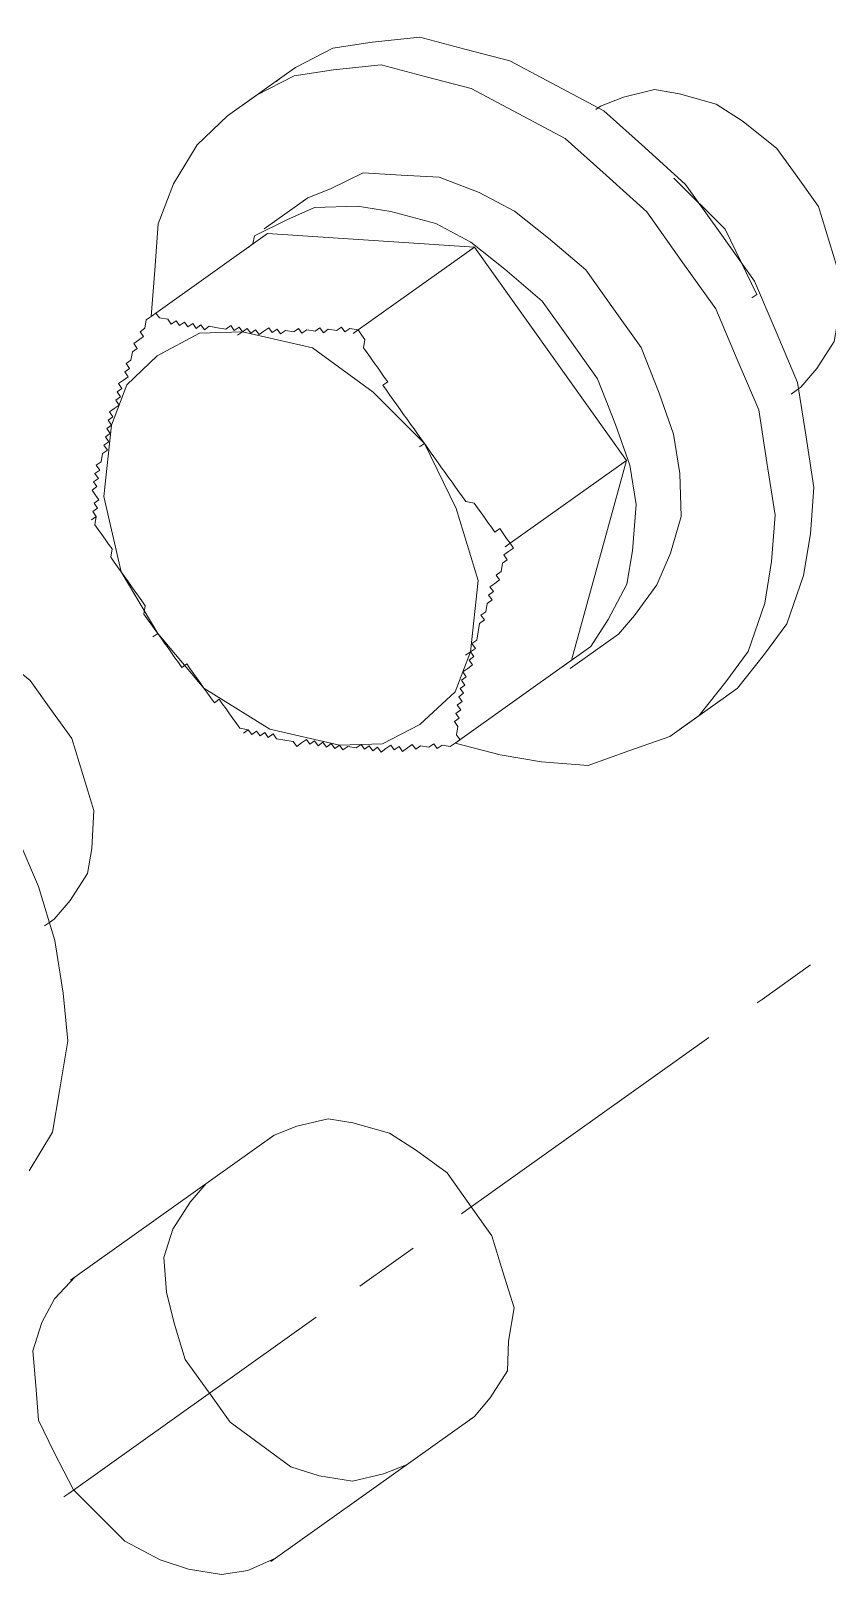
# Model space of a CAD drawing. Header units: feet. Extents: x 2321988 to 2329858, y 6722724 to 6730499.
# Drawn here: x 2326068.4046 to 2326068.5133, y 6726841.2691 to 6726841.4807 of the extents above; entities that cross this region are included whole.
import ezdxf

# ---------------------------------------------------------------- set-up
doc = ezdxf.new("R2010")
doc.units = ezdxf.units.FT
doc.header["$MEASUREMENT"] = 0
doc.layers.add('C-BESS-EQUIPMENT', color=255, linetype='Continuous')

# ---------------------------------------------------------------- blocks, each defined once
blk = doc.blocks.new('Midpoint Site Plan$0$A$C71e53a02')
at = {"lineweight": 9}
for points in [[(16.1275, 1.681), (16.0983, 1.681), (16.0301, 1.6712), (15.9716, 1.642), (15.9034, 1.603), (15.8547, 1.5445), (15.8059, 1.4861), (15.767, 1.4081), (15.728, 1.3302), (15.7085, 1.2425), (15.689, 1.1547), (15.689, 1.0573), (15.689, 0.9599), (15.7085, 0.8722), (15.728, 0.7844), (15.767, 0.7065), (15.8059, 0.6285), (15.8547, 0.5701), (15.9034, 0.5213), (15.9716, 0.4726), (16.0301, 0.4531), (16.0983, 0.4336), (16.1275, 0.4336), (16.2055, 0.4336), (16.2152, 0.4336)], [(16.2932, 1.4861), (16.527, 1.4861), (16.4783, 1.5445), (16.4296, 1.603), (16.3711, 1.642), (16.3029, 1.6712), (16.2347, 1.681), (16.1762, 1.681), (16.108, 1.6712), (16.0495, 1.642), (15.9813, 1.603), (15.9326, 1.5445), (15.8839, 1.4861), (15.8449, 1.4081), (15.8059, 1.3302), (15.7864, 1.2425), (15.767, 1.1547), (15.767, 1.0573), (15.767, 0.9599), (15.7864, 0.8722), (15.8059, 0.7844), (15.8449, 0.7065), (15.8839, 0.6285), (15.9326, 0.5701), (15.9813, 0.5213), (16.0495, 0.4726), (16.108, 0.4531), (16.1762, 0.4336), (16.2347, 0.4336), (16.3029, 0.4531), (16.3711, 0.4726), (16.4296, 0.5213), (16.4783, 0.5701), (16.527, 0.6285), (16.5368, 0.6285), (16.527, 0.6285), (16.2932, 0.6285), (16.0301, 0.8429), (16.0398, 0.8429)], [(16.2055, 1.681), (16.1275, 1.681), (16.1372, 1.681)], [(17.1994, 0.9209), (17.2189, 0.8332), (17.2481, 0.7455), (17.2871, 0.6675), (17.3261, 0.5993), (17.3846, 0.5408), (17.4333, 0.4921), (17.5015, 0.4629)], [(16.2932, 1.4958), (16.2055, 1.4958), (16.2152, 1.4958), (16.2055, 1.4958), (16.1665, 1.4861), (16.108, 1.4763), (16.0593, 1.4373), (16.0106, 1.3984), (15.9716, 1.3399), (15.9424, 1.2814), (15.9229, 1.2132), (15.9034, 1.1353), (15.9034, 1.0573), (15.9034, 0.9793), (15.9229, 0.9014), (15.9424, 0.8332), (15.9716, 0.7747), (16.0106, 0.7162), (16.0593, 0.6773), (16.108, 0.648), (16.1665, 0.6285), (16.2055, 0.6188), (16.2932, 0.6188), (16.3029, 0.6188)], [(16.3224, 0.6285), (16.3127, 0.6285), (16.2542, 0.6285), (16.2055, 0.648), (16.147, 0.6773), (16.108, 0.7162), (16.0593, 0.7747), (16.0301, 0.8332), (16.0106, 0.9014), (15.9911, 0.9793), (15.9911, 1.0573), (15.9911, 1.1353), (16.0106, 1.2132), (16.0301, 1.2814), (16.0593, 1.3399), (16.108, 1.3984), (16.147, 1.4373), (16.2055, 1.4763), (16.2542, 1.4861), (16.3127, 1.4958), (16.3224, 1.4861), (16.3321, 1.4861)], [(16.3029, 1.4861), (16.2932, 1.4861), (16.0301, 1.2717), (16.2639, 1.2717), (16.2737, 1.2717), (16.2639, 1.2717)], [(16.7901, 1.2717), (16.7901, 1.2814), (16.7804, 1.2814), (16.7804, 1.2912), (16.7707, 1.2912), (16.7707, 1.3009), (16.7707, 1.3107), (16.7609, 1.3107), (16.7609, 1.3204), (16.7512, 1.3204), (16.7512, 1.3302), (16.7414, 1.3302), (16.7414, 1.3399), (16.7317, 1.3399), (16.7219, 1.3496), (16.7122, 1.3496), (16.7122, 1.3594), (16.7024, 1.3594), (16.7024, 1.3691), (16.6927, 1.3691), (16.6927, 1.3789), (16.683, 1.3789), (16.683, 1.3886), (16.6732, 1.3886), (16.6732, 1.3984), (16.6635, 1.3984), (16.6537, 1.3984), (16.6537, 1.4081), (16.644, 1.4081), (16.644, 1.4179), (16.6342, 1.4179), (16.6342, 1.4276), (16.6245, 1.4276), (16.6147, 1.4276), (16.6147, 1.4373), (16.605, 1.4373), (16.605, 1.4471), (16.5953, 1.4471), (16.5855, 1.4568), (16.5758, 1.4568), (16.5758, 1.4666), (16.566, 1.4666), (16.5563, 1.4666), (16.5563, 1.4763), (16.5465, 1.4763), (16.5368, 1.4861), (16.527, 1.4861), (16.5368, 1.4861), (16.527, 1.4861), (16.5173, 1.4861), (16.5173, 1.4763), (16.5075, 1.4666), (16.5075, 1.4568), (16.4978, 1.4568), (16.4978, 1.4471), (16.4881, 1.4471), (16.4881, 1.4373), (16.4783, 1.4373), (16.4783, 1.4276), (16.4686, 1.4276), (16.4686, 1.4179), (16.4588, 1.4179), (16.4491, 1.4081), (16.4393, 1.3984), (16.4296, 1.3984), (16.4296, 1.3886), (16.4198, 1.3886), (16.4198, 1.3789), (16.4296, 1.3789), (16.4198, 1.3789), (16.4783, 1.4179), (16.5563, 1.4276), (16.6245, 1.4179), (16.683, 1.3789), (16.7609, 1.2912), (16.8096, 1.1742), (16.8194, 1.0573), (16.8096, 0.9404), (16.8096, 0.9306), (16.8096, 0.9209), (16.8096, 0.9111), (16.7999, 0.9111), (16.7999, 0.9014), (16.7999, 0.8916), (16.7999, 0.8819), (16.7999, 0.8722), (16.7999, 0.8624), (16.7999, 0.8527), (16.7901, 0.8429)], [(16.5173, 1.4763), (16.5173, 1.4763)], [(16.5173, 1.4763), (16.5173, 1.4763)], [(16.5173, 1.4763), (16.5173, 1.4763)], [(16.5173, 1.4763), (16.5173, 1.4763)], [(16.5173, 1.4763), (16.5173, 1.4763)], [(16.527, 1.4861), (16.527, 1.4861)], [(16.527, 1.4861), (16.527, 1.4861)], [(16.5465, 1.4763), (16.5465, 1.4763)], [(16.5563, 1.4763), (16.5563, 1.4763)], [(16.4978, 1.4568), (16.4978, 1.4568)], [(16.4978, 1.4568), (16.4978, 1.4568)], [(16.4978, 1.4568), (16.4978, 1.4568)], [(16.4978, 1.4568), (16.4978, 1.4568)], [(16.4978, 1.4568), (16.4978, 1.4568)], [(16.4978, 1.4568), (16.4978, 1.4568)], [(16.4978, 1.4568), (16.4978, 1.4568)], [(16.4978, 1.4568), (16.4978, 1.4568)], [(16.4978, 1.4568), (16.4978, 1.4568)], [(16.4978, 1.4568), (16.4978, 1.4568)], [(16.5075, 1.4666), (16.5075, 1.4666)], [(16.5075, 1.4666), (16.5075, 1.4666)], [(16.5075, 1.4666), (16.5075, 1.4666)], [(16.5075, 1.4666), (16.5075, 1.4666)], [(16.5075, 1.4666), (16.5075, 1.4666)], [(16.5075, 1.4666), (16.5075, 1.4666)], [(16.5075, 1.4666), (16.5075, 1.4666)], [(16.566, 1.4666), (16.566, 1.4666)], [(16.566, 1.4666), (16.566, 1.4666)], [(16.566, 1.4666), (16.566, 1.4666)], [(16.5758, 1.4568), (16.5758, 1.4568)], [(16.5855, 1.4568), (16.5855, 1.4568)], [(16.5855, 1.4568), (16.5855, 1.4568)], [(16.5855, 1.4568), (16.5855, 1.4568)], [(16.4686, 1.4276), (16.4686, 1.4276)], [(16.4686, 1.4276), (16.4686, 1.4276)], [(16.4686, 1.4276), (16.4686, 1.4276)], [(16.4686, 1.4276), (16.4686, 1.4276)], [(16.4686, 1.4276), (16.4686, 1.4276)], [(16.4686, 1.4276), (16.4686, 1.4276)], [(16.4686, 1.4276), (16.4686, 1.4276)], [(16.4686, 1.4276), (16.4686, 1.4276)], [(16.4686, 1.4276), (16.4686, 1.4276)], [(16.4783, 1.4373), (16.4783, 1.4373)], [(16.4783, 1.4373), (16.4783, 1.4373)], [(16.4783, 1.4373), (16.4783, 1.4373)], [(16.4783, 1.4373), (16.4783, 1.4373)], [(16.4783, 1.4373), (16.4783, 1.4373)], [(16.4783, 1.4373), (16.4783, 1.4373)], [(16.4783, 1.4373), (16.4783, 1.4373)], [(16.4783, 1.4373), (16.4783, 1.4373)], [(16.4783, 1.4276), (16.4783, 1.4276)], [(16.4881, 1.4471), (16.4881, 1.4471)], [(16.4881, 1.4471), (16.4881, 1.4471)], [(16.4881, 1.4471), (16.4881, 1.4471)], [(16.4881, 1.4471), (16.4881, 1.4471)], [(16.4881, 1.4471), (16.4881, 1.4471)], [(16.4881, 1.4471), (16.4881, 1.4471)], [(16.4881, 1.4471), (16.4881, 1.4471)], [(16.4881, 1.4471), (16.4881, 1.4471)], [(16.4881, 1.4471), (16.4881, 1.4471)], [(16.4881, 1.4373), (16.4881, 1.4373)], [(16.4978, 1.4471), (16.4978, 1.4471)], [(16.5953, 1.4471), (16.5953, 1.4471)], [(16.5953, 1.4471), (16.5953, 1.4471)], [(16.5953, 1.4471), (16.5953, 1.4471)], [(16.605, 1.4471), (16.605, 1.4471)], [(16.605, 1.4373), (16.605, 1.4373)], [(16.6147, 1.4373), (16.6147, 1.4373)], [(16.6147, 1.4373), (16.6147, 1.4373)], [(16.6245, 1.4276), (16.6245, 1.4276)], [(16.6245, 1.4276), (16.6245, 1.4276)], [(16.6245, 1.4276), (16.6245, 1.4276)], [(16.4393, 1.3984), (16.4393, 1.3984)], [(16.4393, 1.3984), (16.4393, 1.3984)], [(16.4393, 1.3984), (16.4393, 1.3984)], [(16.4393, 1.3984), (16.4393, 1.3984)], [(16.4491, 1.4081), (16.4491, 1.4081)], [(16.4491, 1.4081), (16.4491, 1.4081)], [(16.4491, 1.4081), (16.4491, 1.4081)], [(16.4491, 1.4081), (16.4491, 1.4081)], [(16.4491, 1.4081), (16.4491, 1.4081)], [(16.4491, 1.4081), (16.4491, 1.4081)], [(16.4491, 1.4081), (16.4491, 1.4081)], [(16.4588, 1.4179), (16.4588, 1.4179)], [(16.4588, 1.4179), (16.4588, 1.4179)], [(16.4588, 1.4179), (16.4588, 1.4179)], [(16.4588, 1.4179), (16.4588, 1.4179)], [(16.4588, 1.4179), (16.4588, 1.4179)], [(16.4588, 1.4179), (16.4588, 1.4179)], [(16.4588, 1.4179), (16.4588, 1.4179)], [(16.4588, 1.4179), (16.4588, 1.4179)], [(16.4588, 1.4179), (16.4588, 1.4179)], [(16.6342, 1.4179), (16.6342, 1.4179)], [(16.6342, 1.4179), (16.6342, 1.4179)], [(16.644, 1.4179), (16.644, 1.4179)], [(16.644, 1.4179), (16.644, 1.4179)], [(16.6537, 1.4081), (16.6537, 1.4081)], [(16.6537, 1.4081), (16.6537, 1.4081)], [(16.6537, 1.4081), (16.6537, 1.4081)], [(16.6635, 1.3984), (16.6635, 1.3984)], [(16.6635, 1.3984), (16.6635, 1.3984)], [(16.6635, 1.3984), (16.6635, 1.3984)], [(16.6635, 1.3984), (16.6635, 1.3984)], [(16.6635, 1.3984), (16.6635, 1.3984)], [(16.6635, 1.3984), (16.6635, 1.3984)], [(16.6635, 1.3984), (16.6635, 1.3984)], [(16.6732, 1.3984), (16.6732, 1.3984)], [(16.6732, 1.3984), (16.6732, 1.3984)], [(16.7999, 0.8429), (16.7901, 0.8429), (16.7901, 0.8332), (16.7804, 0.8332), (16.7804, 0.8234), (16.7707, 0.8234), (16.7707, 0.8137), (16.7609, 0.8137), (16.7609, 0.8039), (16.7512, 0.7942), (16.7414, 0.7844), (16.7414, 0.7747), (16.7317, 0.7747), (16.7219, 0.7747), (16.7219, 0.765), (16.7122, 0.765), (16.7122, 0.7552), (16.7024, 0.7552), (16.7024, 0.7455), (16.6927, 0.7455), (16.6927, 0.7357), (16.683, 0.7357), (16.6927, 0.7357), (16.683, 0.7357), (16.6245, 0.6967), (16.5563, 0.687), (16.4783, 0.6967), (16.4198, 0.7357), (16.4296, 0.7357), (16.4198, 0.7357), (16.3419, 0.8234), (16.3029, 0.9404), (16.2834, 1.0573), (16.2932, 1.0573), (16.2834, 1.0573), (16.3029, 1.1742), (16.3419, 1.2912), (16.4198, 1.3789), (16.4101, 1.3789), (16.4101, 1.3691), (16.4004, 1.3691), (16.4004, 1.3594), (16.3906, 1.3594), (16.3809, 1.3594), (16.3809, 1.3496), (16.3711, 1.3496), (16.3711, 1.3399), (16.3614, 1.3399), (16.3516, 1.3302), (16.3419, 1.3302), (16.3419, 1.3204), (16.3321, 1.3204), (16.3224, 1.3107), (16.3127, 1.3107), (16.3127, 1.3009), (16.3029, 1.3009), (16.2932, 1.2912), (16.2834, 1.2912), (16.2834, 1.2814), (16.2737, 1.2814), (16.2639, 1.2717), (16.2639, 1.2619), (16.2639, 1.2522), (16.2737, 1.2425), (16.2737, 1.2327), (16.2737, 1.223), (16.2737, 1.2132), (16.2737, 1.2035), (16.2737, 1.1937), (16.2737, 1.184), (16.2737, 1.1742), (16.2834, 1.1742), (16.2834, 1.1645), (16.2834, 1.1547), (16.2834, 1.145), (16.2834, 1.1353), (16.2834, 1.1255), (16.2834, 1.1158), (16.2834, 1.106), (16.2834, 1.0963), (16.2834, 1.0865), (16.2834, 1.0768), (16.2834, 1.067), (16.2834, 1.0573), (16.2834, 1.0476), (16.2834, 1.0378), (16.2834, 1.0281), (16.2834, 1.0183), (16.2834, 1.0086), (16.2834, 0.9988), (16.2834, 0.9891), (16.2834, 0.9793), (16.2834, 0.9696), (16.2834, 0.9599), (16.2834, 0.9501), (16.2834, 0.9404), (16.2737, 0.9306), (16.2737, 0.9209), (16.2737, 0.9111), (16.2737, 0.9014), (16.2737, 0.8916), (16.2737, 0.8819), (16.2737, 0.8722), (16.2639, 0.8722), (16.2639, 0.8624), (16.2639, 0.8527), (16.2639, 0.8429), (16.2737, 0.8429), (16.2639, 0.8429), (16.0301, 0.8429), (16.0301, 1.2717), (16.0398, 1.2717)], [(16.4101, 1.3789), (16.4101, 1.3789)], [(16.4101, 1.3789), (16.4101, 1.3789)], [(16.4198, 1.3789), (16.4198, 1.3789)], [(16.4296, 1.3886), (16.4296, 1.3886)], [(16.4296, 1.3886), (16.4296, 1.3886)], [(16.6732, 1.3886), (16.6732, 1.3886)], [(16.6732, 1.3886), (16.6732, 1.3886)], [(16.6732, 1.3886), (16.6732, 1.3886)], [(16.6732, 1.3886), (16.6732, 1.3886)], [(16.683, 1.3886), (16.683, 1.3886)], [(16.6927, 1.3789), (16.6927, 1.3789)], [(16.3711, 1.3496), (16.3711, 1.3496)], [(16.3809, 1.3496), (16.3809, 1.3496)], [(16.3809, 1.3496), (16.3809, 1.3496)], [(16.3906, 1.3594), (16.3906, 1.3594)], [(16.3906, 1.3594), (16.3906, 1.3594)], [(16.3906, 1.3594), (16.3906, 1.3594)], [(16.3906, 1.3594), (16.3906, 1.3594)], [(16.4004, 1.3691), (16.4004, 1.3691)], [(16.4004, 1.3691), (16.4004, 1.3691)], [(16.4004, 1.3691), (16.4004, 1.3691)], [(16.4004, 1.3691), (16.4004, 1.3691)], [(16.4004, 1.3691), (16.4004, 1.3691)], [(16.4004, 1.3691), (16.4004, 1.3691)], [(16.4004, 1.3691), (16.4004, 1.3691)], [(16.4101, 1.3691), (16.4101, 1.3691)], [(16.4101, 1.3691), (16.4101, 1.3691)], [(16.4101, 1.3691), (16.4101, 1.3691)], [(16.6927, 1.3691), (16.6927, 1.3691)], [(16.7024, 1.3691), (16.7024, 1.3691)], [(16.7024, 1.3691), (16.7024, 1.3691)], [(16.7024, 1.3691), (16.7024, 1.3691)], [(16.7122, 1.3594), (16.7122, 1.3594)], [(16.7122, 1.3594), (16.7122, 1.3594)], [(16.7122, 1.3594), (16.7122, 1.3594)], [(16.7122, 1.3594), (16.7122, 1.3594)], [(16.7122, 1.3594), (16.7122, 1.3594)], [(16.7219, 1.3496), (16.7219, 1.3496)], [(16.7219, 1.3496), (16.7219, 1.3496)], [(16.7219, 1.3496), (16.7219, 1.3496)], [(16.7219, 1.3496), (16.7219, 1.3496)], [(16.7219, 1.3496), (16.7219, 1.3496)], [(16.7219, 1.3496), (16.7219, 1.3496)], [(16.7219, 1.3496), (16.7219, 1.3496)], [(16.7219, 1.3496), (16.7219, 1.3496)], [(16.7219, 1.3496), (16.7219, 1.3496)], [(15.728, 1.3399), (15.689, 1.3302), (15.6403, 1.3107), (15.611, 1.2814), (15.5721, 1.2327), (15.5526, 1.184), (15.5331, 1.1158), (15.5331, 1.0573), (15.5331, 0.9988), (15.5526, 0.9404), (15.5721, 0.8819), (15.611, 0.8332), (15.6403, 0.8039), (15.689, 0.7844), (15.728, 0.7747), (15.7377, 0.7747), (15.728, 0.7747)], [(16.3321, 1.3204), (16.3321, 1.3204)], [(16.3321, 1.3204), (16.3321, 1.3204)], [(16.3321, 1.3204), (16.3321, 1.3204)], [(16.3419, 1.3302), (16.3419, 1.3302)], [(16.3419, 1.3204), (16.3419, 1.3204)], [(16.3516, 1.3302), (16.3516, 1.3302)], [(16.3516, 1.3302), (16.3516, 1.3302)], [(16.3516, 1.3302), (16.3516, 1.3302)], [(16.3614, 1.3399), (16.3614, 1.3399)], [(16.3614, 1.3399), (16.3614, 1.3399)], [(16.3614, 1.3399), (16.3614, 1.3399)], [(16.3711, 1.3399), (16.3711, 1.3399)], [(16.7317, 1.3399), (16.7317, 1.3399)], [(16.7317, 1.3399), (16.7317, 1.3399)], [(16.7317, 1.3399), (16.7317, 1.3399)], [(16.7317, 1.3399), (16.7317, 1.3399)], [(16.7317, 1.3399), (16.7317, 1.3399)], [(16.7317, 1.3399), (16.7317, 1.3399)], [(16.7317, 1.3399), (16.7317, 1.3399)], [(16.7317, 1.3399), (16.7317, 1.3399)], [(16.7317, 1.3399), (16.7317, 1.3399)], [(16.7317, 1.3399), (16.7317, 1.3399)], [(16.7414, 1.3302), (16.7414, 1.3302)], [(16.7414, 1.3302), (16.7414, 1.3302)], [(16.7414, 1.3302), (16.7414, 1.3302)], [(16.7414, 1.3302), (16.7414, 1.3302)], [(16.7414, 1.3302), (16.7414, 1.3302)], [(16.7414, 1.3302), (16.7414, 1.3302)], [(16.7414, 1.3302), (16.7414, 1.3302)], [(16.7414, 1.3302), (16.7414, 1.3302)], [(16.7414, 1.3302), (16.7414, 1.3302)], [(16.7512, 1.3204), (16.7512, 1.3204)], [(16.7512, 1.3204), (16.7512, 1.3204)], [(16.7512, 1.3204), (16.7512, 1.3204)], [(16.7512, 1.3204), (16.7512, 1.3204)], [(16.7512, 1.3204), (16.7512, 1.3204)], [(16.7512, 1.3204), (16.7512, 1.3204)], [(16.7512, 1.3204), (16.7512, 1.3204)], [(16.7512, 1.3204), (16.7512, 1.3204)], [(16.7512, 1.3204), (16.7512, 1.3204)], [(16.7512, 1.3204), (16.7512, 1.3204)], [(17.2287, 1.3399), (17.1897, 1.3302), (17.141, 1.3107), (17.1117, 1.2814), (17.0727, 1.2327), (17.0533, 1.184), (17.0338, 1.1158), (17.0338, 1.0573), (17.0338, 0.9988), (17.0533, 0.9404), (17.0727, 0.8819), (17.1117, 0.8332), (17.141, 0.8039), (17.1897, 0.7844), (17.2287, 0.7747), (17.2384, 0.7747), (17.2287, 0.7747)], [(16.3029, 1.3009), (16.3029, 1.3009)], [(16.3029, 1.3009), (16.3029, 1.3009)], [(16.3127, 1.3107), (16.3127, 1.3107)], [(16.3127, 1.3009), (16.3127, 1.3009)], [(16.3224, 1.3107), (16.3224, 1.3107)], [(16.3224, 1.3107), (16.3224, 1.3107)], [(16.3224, 1.3107), (16.3224, 1.3107)], [(16.7609, 1.3107), (16.7609, 1.3107)], [(16.7609, 1.3107), (16.7609, 1.3107)], [(16.7609, 1.3107), (16.7609, 1.3107)], [(16.7609, 1.3107), (16.7609, 1.3107)], [(16.7609, 1.3107), (16.7609, 1.3107)], [(16.7609, 1.3107), (16.7609, 1.3107)], [(16.7609, 1.3107), (16.7609, 1.3107)], [(16.7609, 1.3107), (16.7609, 1.3107)], [(16.7609, 1.3107), (16.7609, 1.3107)], [(16.7609, 1.3107), (16.7609, 1.3107)], [(16.7707, 1.3009), (16.7707, 1.3009)], [(16.7707, 1.3009), (16.7707, 1.3009)], [(16.7707, 1.3009), (16.7707, 1.3009)], [(16.7707, 1.3009), (16.7707, 1.3009)], [(16.7707, 1.3009), (16.7707, 1.3009)], [(16.7707, 1.3009), (16.7707, 1.3009)], [(16.7707, 1.3009), (16.7707, 1.3009)], [(16.7707, 1.3009), (16.7707, 1.3009)], [(16.2639, 1.2717), (16.2639, 1.2717)], [(16.2932, 1.2912), (16.2932, 1.2912)], [(16.2932, 1.2912), (16.2932, 1.2912)], [(16.2932, 1.2912), (16.2932, 1.2912)], [(16.5368, 0.6285), (16.5465, 0.6383), (16.5563, 0.6383), (16.5563, 0.648), (16.566, 0.648), (16.5758, 0.6578), (16.5855, 0.6578), (16.5855, 0.6675), (16.5953, 0.6675), (16.605, 0.6675), (16.605, 0.6773), (16.6147, 0.6773), (16.6147, 0.687), (16.6245, 0.687), (16.6342, 0.687), (16.6342, 0.6967), (16.644, 0.6967), (16.644, 0.7065), (16.6537, 0.7065), (16.6537, 0.7162), (16.6635, 0.7162), (16.6732, 0.726), (16.683, 0.726), (16.683, 0.7357), (16.7609, 0.8234), (16.8096, 0.9404), (16.8096, 0.9501), (16.8096, 0.9599), (16.8096, 0.9696), (16.8096, 0.9793), (16.8096, 0.9891), (16.8194, 0.9891), (16.8194, 0.9988), (16.8194, 1.0086), (16.8194, 1.0183), (16.8194, 1.0281), (16.8194, 1.0378), (16.8194, 1.0476), (16.8194, 1.0573), (16.8291, 1.0573), (16.8194, 1.0573), (16.8194, 1.067), (16.8194, 1.0768), (16.8194, 1.0865), (16.8194, 1.0963), (16.8096, 1.106), (16.8096, 1.1158), (16.8096, 1.1255), (16.8096, 1.1353), (16.8096, 1.145), (16.8096, 1.1547), (16.8096, 1.1645), (16.8096, 1.1742), (16.8096, 1.184), (16.8096, 1.1937), (16.8096, 1.2035), (16.7999, 1.2132), (16.7999, 1.223), (16.7999, 1.2327), (16.7999, 1.2425), (16.7999, 1.2522), (16.7999, 1.2619), (16.7901, 1.2717), (16.7999, 1.2717)], [(16.7804, 1.2912), (16.7804, 1.2912)], [(16.7804, 1.2912), (16.7804, 1.2912)], [(16.7804, 1.2912), (16.7804, 1.2912)], [(16.7804, 1.2912), (16.7804, 1.2912)], [(16.7804, 1.2814), (16.7804, 1.2814)], [(16.7901, 1.2814), (16.7901, 1.2814)], [(16.7901, 1.2814), (16.7901, 1.2814)], [(16.7901, 1.2717), (16.7901, 1.2717)], [(16.2639, 1.2619), (16.2639, 1.2619)], [(16.2639, 1.2522), (16.2639, 1.2522)], [(16.2639, 1.2522), (16.2639, 1.2522)], [(16.7999, 1.2619), (16.7999, 1.2619)], [(16.7999, 1.2522), (16.7999, 1.2522)], [(16.7999, 1.2522), (16.7999, 1.2522)], [(16.2737, 1.2425), (16.2737, 1.2425)], [(16.2737, 1.2425), (16.2737, 1.2425)], [(16.2737, 1.2327), (16.2737, 1.2327)], [(16.2737, 1.223), (16.2737, 1.223)], [(16.2737, 1.223), (16.2737, 1.223)], [(16.7999, 1.2425), (16.7999, 1.2425)], [(16.7999, 1.2425), (16.7999, 1.2425)], [(16.7999, 1.2327), (16.7999, 1.2327)], [(16.7999, 1.223), (16.7999, 1.223)], [(16.7999, 1.223), (16.7999, 1.223)], [(16.2737, 1.2132), (16.2737, 1.2132)], [(16.2737, 1.2132), (16.2737, 1.2132)], [(16.2737, 1.2035), (16.2737, 1.2035)], [(16.2737, 1.2035), (16.2737, 1.2035)], [(16.2737, 1.1937), (16.2737, 1.1937)], [(16.2737, 1.1937), (16.2737, 1.1937)], [(16.7999, 1.2132), (16.7999, 1.2132)], [(16.7999, 1.2132), (16.7999, 1.2132)], [(16.8096, 1.2035), (16.8096, 1.2035)], [(16.8096, 1.2035), (16.8096, 1.2035)], [(16.8096, 1.1937), (16.8096, 1.1937)], [(16.8096, 1.1937), (16.8096, 1.1937)], [(15.6987, 1.1742), (15.6792, 1.0573), (15.6987, 0.9404), (15.7085, 0.9404)], [(16.2737, 1.184), (16.2737, 1.184)], [(16.2737, 1.184), (16.2737, 1.184)], [(16.2834, 1.1742), (16.2834, 1.1742)], [(16.8096, 1.184), (16.8096, 1.184)], [(16.8096, 1.184), (16.8096, 1.184)], [(16.8096, 1.1742), (16.8096, 1.1742)], [(16.8096, 1.1742), (16.8096, 1.1742)], [(16.2834, 1.1645), (16.2834, 1.1645)], [(16.2834, 1.1645), (16.2834, 1.1645)], [(16.2834, 1.1547), (16.2834, 1.1547)], [(16.2834, 1.1547), (16.2834, 1.1547)], [(16.2834, 1.145), (16.2834, 1.145)], [(16.8096, 1.1645), (16.8096, 1.1645)], [(16.8096, 1.1645), (16.8096, 1.1645)], [(16.8096, 1.1547), (16.8096, 1.1547)], [(16.8096, 1.1547), (16.8096, 1.1547)], [(16.8096, 1.145), (16.8096, 1.145)], [(16.2834, 1.1353), (16.2834, 1.1353)], [(16.2834, 1.1353), (16.2834, 1.1353)], [(16.2834, 1.1255), (16.2834, 1.1255)], [(16.2834, 1.1255), (16.2834, 1.1255)], [(16.8096, 1.1353), (16.8096, 1.1353)], [(16.8096, 1.1353), (16.8096, 1.1353)], [(16.8096, 1.1255), (16.8096, 1.1255)], [(16.8096, 1.1255), (16.8096, 1.1255)], [(16.2834, 1.1158), (16.2834, 1.1158)], [(16.2834, 1.1158), (16.2834, 1.1158)], [(16.2834, 1.106), (16.2834, 1.106)], [(16.2834, 1.0963), (16.2834, 1.0963)], [(16.8096, 1.1158), (16.8096, 1.1158)], [(16.8096, 1.1158), (16.8096, 1.1158)], [(16.8096, 1.106), (16.8096, 1.106)], [(16.8194, 1.0963), (16.8194, 1.0963)], [(16.2834, 1.0476), (16.2834, 1.0476)], [(16.8194, 1.0476), (16.8194, 1.0476)], [(16.2834, 1.0378), (16.2834, 1.0378)], [(16.2834, 1.0378), (16.2834, 1.0378)], [(16.2834, 1.0281), (16.2834, 1.0281)], [(16.2834, 1.0281), (16.2834, 1.0281)], [(16.2834, 1.0183), (16.2834, 1.0183)], [(16.8194, 1.0378), (16.8194, 1.0378)], [(16.8194, 1.0378), (16.8194, 1.0378)], [(16.8194, 1.0281), (16.8194, 1.0281)], [(16.8194, 1.0281), (16.8194, 1.0281)], [(16.8194, 1.0183), (16.8194, 1.0183)], [(16.2834, 1.0086), (16.2834, 1.0086)], [(16.2834, 1.0086), (16.2834, 1.0086)], [(16.2834, 0.9988), (16.2834, 0.9988)], [(16.2834, 0.9988), (16.2834, 0.9988)], [(16.8194, 1.0086), (16.8194, 1.0086)], [(16.8194, 1.0086), (16.8194, 1.0086)], [(16.8194, 0.9988), (16.8194, 0.9988)], [(16.8194, 0.9988), (16.8194, 0.9988)], [(16.2834, 0.9891), (16.2834, 0.9891)], [(16.2834, 0.9891), (16.2834, 0.9891)], [(16.2834, 0.9793), (16.2834, 0.9793)], [(16.2834, 0.9793), (16.2834, 0.9793)], [(16.2834, 0.9696), (16.2834, 0.9696)], [(16.2834, 0.9696), (16.2834, 0.9696)], [(16.8096, 0.9793), (16.8096, 0.9793)], [(16.8096, 0.9793), (16.8096, 0.9793)], [(16.8096, 0.9696), (16.8096, 0.9696)], [(16.8096, 0.9696), (16.8096, 0.9696)], [(16.8194, 0.9891), (16.8194, 0.9891)], [(16.2834, 0.9599), (16.2834, 0.9599)], [(16.2834, 0.9599), (16.2834, 0.9599)], [(16.2834, 0.9501), (16.2834, 0.9501)], [(16.2834, 0.9404), (16.2834, 0.9404)], [(16.2834, 0.9404), (16.2834, 0.9404)], [(16.8096, 0.9599), (16.8096, 0.9599)], [(16.8096, 0.9599), (16.8096, 0.9599)], [(16.8096, 0.9501), (16.8096, 0.9501)], [(16.8096, 0.9404), (16.8096, 0.9404)], [(16.8096, 0.9404), (16.8096, 0.9404)], [(16.2737, 0.9306), (16.2737, 0.9306)], [(16.2737, 0.9306), (16.2737, 0.9306)], [(16.2737, 0.9209), (16.2737, 0.9209)], [(16.2737, 0.9209), (16.2737, 0.9209)], [(16.8096, 0.9306), (16.8096, 0.9306)], [(16.8096, 0.9306), (16.8096, 0.9306)], [(16.8096, 0.9209), (16.8096, 0.9209)], [(16.8096, 0.9209), (16.8096, 0.9209)], [(16.2737, 0.9111), (16.2737, 0.9111)], [(16.2737, 0.9111), (16.2737, 0.9111)], [(16.2737, 0.9014), (16.2737, 0.9014)], [(16.2737, 0.9014), (16.2737, 0.9014)], [(16.2737, 0.8916), (16.2737, 0.8916)], [(16.2737, 0.8916), (16.2737, 0.8916)], [(16.7999, 0.9014), (16.7999, 0.9014)], [(16.7999, 0.9014), (16.7999, 0.9014)], [(16.7999, 0.8916), (16.7999, 0.8916)], [(16.7999, 0.8916), (16.7999, 0.8916)], [(16.8096, 0.9111), (16.8096, 0.9111)], [(16.2737, 0.8819), (16.2737, 0.8819)], [(16.7999, 0.8819), (16.7999, 0.8819)], [(16.7999, 0.8722), (16.7999, 0.8722)], [(16.2639, 0.8429), (16.2639, 0.8332), (16.2737, 0.8332), (16.2834, 0.8332), (16.2834, 0.8234), (16.2932, 0.8234), (16.3029, 0.8137), (16.3127, 0.8137), (16.3127, 0.8039), (16.3224, 0.8039), (16.3321, 0.8039), (16.3321, 0.7942), (16.3419, 0.7942), (16.3419, 0.7844), (16.3516, 0.7844), (16.3614, 0.7747), (16.3711, 0.7747), (16.3711, 0.765), (16.3809, 0.765), (16.3906, 0.7552), (16.4004, 0.7455), (16.4101, 0.7455), (16.4101, 0.7357), (16.4198, 0.7357), (16.4198, 0.726), (16.4296, 0.726), (16.4296, 0.7162), (16.4393, 0.7162), (16.4491, 0.7162), (16.4491, 0.7065), (16.4588, 0.7065), (16.4588, 0.6967), (16.4686, 0.6967), (16.4686, 0.687), (16.4783, 0.687), (16.4783, 0.6773), (16.4881, 0.6773), (16.4881, 0.6675), (16.4978, 0.6675), (16.4978, 0.6578), (16.5075, 0.6578), (16.5075, 0.648), (16.5173, 0.6383), (16.5173, 0.6285), (16.527, 0.6285), (16.5368, 0.6285), (16.527, 0.6285)], [(16.2834, 0.8234), (16.2834, 0.8234)], [(16.2932, 0.8234), (16.2932, 0.8234)], [(16.2932, 0.8234), (16.2932, 0.8234)], [(16.2932, 0.8234), (16.2932, 0.8234)], [(16.3029, 0.8137), (16.3029, 0.8137)], [(16.3029, 0.8137), (16.3029, 0.8137)], [(16.3127, 0.8137), (16.3127, 0.8137)], [(16.3127, 0.8137), (16.3127, 0.8137)], [(16.7707, 0.8137), (16.7707, 0.8137)], [(16.7707, 0.8137), (16.7707, 0.8137)], [(16.7707, 0.8137), (16.7707, 0.8137)], [(16.7707, 0.8137), (16.7707, 0.8137)], [(16.7707, 0.8137), (16.7707, 0.8137)], [(16.7804, 0.8332), (16.7804, 0.8332)], [(16.7804, 0.8234), (16.7804, 0.8234)], [(16.7804, 0.8234), (16.7804, 0.8234)], [(16.7804, 0.8234), (16.7804, 0.8234)], [(16.7804, 0.8234), (16.7804, 0.8234)], [(16.7901, 0.8332), (16.7901, 0.8332)], [(16.7901, 0.8332), (16.7901, 0.8332)], [(16.3224, 0.8039), (16.3224, 0.8039)], [(16.3224, 0.8039), (16.3224, 0.8039)], [(16.3224, 0.8039), (16.3224, 0.8039)], [(16.3321, 0.7942), (16.3321, 0.7942)], [(16.3321, 0.7942), (16.3321, 0.7942)], [(16.3419, 0.7942), (16.3419, 0.7942)], [(16.3419, 0.7942), (16.3419, 0.7942)], [(16.3419, 0.7942), (16.3419, 0.7942)], [(16.3419, 0.7942), (16.3419, 0.7942)], [(16.3419, 0.7942), (16.3419, 0.7942)], [(16.7512, 0.7942), (16.7512, 0.7942)], [(16.7512, 0.7942), (16.7512, 0.7942)], [(16.7512, 0.7942), (16.7512, 0.7942)], [(16.7512, 0.7942), (16.7512, 0.7942)], [(16.7512, 0.7942), (16.7512, 0.7942)], [(16.7512, 0.7942), (16.7512, 0.7942)], [(16.7512, 0.7942), (16.7512, 0.7942)], [(16.7512, 0.7942), (16.7512, 0.7942)], [(16.7512, 0.7942), (16.7512, 0.7942)], [(16.7512, 0.7942), (16.7512, 0.7942)], [(16.7512, 0.7942), (16.7512, 0.7942)], [(16.7609, 0.8039), (16.7609, 0.8039)], [(16.7609, 0.8039), (16.7609, 0.8039)], [(16.7609, 0.8039), (16.7609, 0.8039)], [(16.7609, 0.8039), (16.7609, 0.8039)], [(16.7609, 0.8039), (16.7609, 0.8039)], [(16.7609, 0.8039), (16.7609, 0.8039)], [(16.7609, 0.8039), (16.7609, 0.8039)], [(16.7609, 0.8039), (16.7609, 0.8039)], [(16.7609, 0.8039), (16.7609, 0.8039)], [(16.7609, 0.8039), (16.7609, 0.8039)], [(16.7609, 0.8039), (16.7609, 0.8039)], [(15.7377, 0.7747), (15.7475, 0.7747)], [(16.3419, 0.7844), (16.3419, 0.7844)], [(16.3516, 0.7844), (16.3516, 0.7844)], [(16.3516, 0.7844), (16.3516, 0.7844)], [(16.3516, 0.7844), (16.3516, 0.7844)], [(16.3516, 0.7844), (16.3516, 0.7844)], [(16.3516, 0.7844), (16.3516, 0.7844)], [(16.3516, 0.7844), (16.3516, 0.7844)], [(16.3614, 0.7747), (16.3614, 0.7747)], [(16.3614, 0.7747), (16.3614, 0.7747)], [(16.3614, 0.7747), (16.3614, 0.7747)], [(16.3711, 0.7747), (16.3711, 0.7747)], [(16.3711, 0.765), (16.3711, 0.765)], [(16.3809, 0.765), (16.3809, 0.765)], [(16.3809, 0.765), (16.3809, 0.765)], [(16.3809, 0.765), (16.3809, 0.765)], [(16.7219, 0.765), (16.7219, 0.765)], [(16.7219, 0.765), (16.7219, 0.765)], [(16.7219, 0.765), (16.7219, 0.765)], [(16.7219, 0.765), (16.7219, 0.765)], [(16.7219, 0.765), (16.7219, 0.765)], [(16.7219, 0.765), (16.7219, 0.765)], [(16.7219, 0.765), (16.7219, 0.765)], [(16.7219, 0.765), (16.7219, 0.765)], [(16.7219, 0.765), (16.7219, 0.765)], [(16.7317, 0.7747), (16.7317, 0.7747)], [(16.7317, 0.7747), (16.7317, 0.7747)], [(16.7317, 0.7747), (16.7317, 0.7747)], [(16.7317, 0.7747), (16.7317, 0.7747)], [(16.7317, 0.7747), (16.7317, 0.7747)], [(16.7317, 0.7747), (16.7317, 0.7747)], [(16.7317, 0.7747), (16.7317, 0.7747)], [(16.7317, 0.7747), (16.7317, 0.7747)], [(16.7317, 0.7747), (16.7317, 0.7747)], [(16.7414, 0.7844), (16.7414, 0.7844)], [(16.7414, 0.7844), (16.7414, 0.7844)], [(16.7414, 0.7844), (16.7414, 0.7844)], [(16.7414, 0.7844), (16.7414, 0.7844)], [(16.7414, 0.7844), (16.7414, 0.7844)], [(16.7414, 0.7844), (16.7414, 0.7844)], [(16.7414, 0.7844), (16.7414, 0.7844)], [(16.7414, 0.7844), (16.7414, 0.7844)], [(16.7414, 0.7844), (16.7414, 0.7844)], [(16.7414, 0.7844), (16.7414, 0.7844)], [(17.2384, 0.7747), (17.2481, 0.7747)], [(16.3906, 0.7552), (16.3906, 0.7552)], [(16.3906, 0.7552), (16.3906, 0.7552)], [(16.3906, 0.7552), (16.3906, 0.7552)], [(16.3906, 0.7552), (16.3906, 0.7552)], [(16.4004, 0.7455), (16.4004, 0.7455)], [(16.4004, 0.7455), (16.4004, 0.7455)], [(16.6927, 0.7455), (16.6927, 0.7455)], [(16.6927, 0.7455), (16.6927, 0.7455)], [(16.6927, 0.7455), (16.6927, 0.7455)], [(16.7024, 0.7552), (16.7024, 0.7552)], [(16.7024, 0.7455), (16.7024, 0.7455)], [(16.7024, 0.7455), (16.7024, 0.7455)], [(16.7024, 0.7455), (16.7024, 0.7455)], [(16.7024, 0.7455), (16.7024, 0.7455)], [(16.7024, 0.7455), (16.7024, 0.7455)], [(16.7024, 0.7455), (16.7024, 0.7455)], [(16.7024, 0.7455), (16.7024, 0.7455)], [(16.7122, 0.7552), (16.7122, 0.7552)], [(16.7122, 0.7552), (16.7122, 0.7552)], [(16.7122, 0.7552), (16.7122, 0.7552)], [(16.7122, 0.7552), (16.7122, 0.7552)], [(16.7122, 0.7552), (16.7122, 0.7552)], [(16.7122, 0.7552), (16.7122, 0.7552)], [(16.7122, 0.7552), (16.7122, 0.7552)], [(16.7122, 0.7552), (16.7122, 0.7552)], [(16.4101, 0.7357), (16.4101, 0.7357)], [(16.4198, 0.7357), (16.4198, 0.7357)], [(16.4296, 0.726), (16.4296, 0.726)], [(16.4296, 0.726), (16.4296, 0.726)], [(16.4296, 0.726), (16.4296, 0.726)], [(16.4296, 0.726), (16.4296, 0.726)], [(16.4296, 0.726), (16.4296, 0.726)], [(16.4296, 0.726), (16.4296, 0.726)], [(16.4296, 0.726), (16.4296, 0.726)], [(16.4393, 0.7162), (16.4393, 0.7162)], [(16.4393, 0.7162), (16.4393, 0.7162)], [(16.4393, 0.7162), (16.4393, 0.7162)], [(16.4393, 0.7162), (16.4393, 0.7162)], [(16.4393, 0.7162), (16.4393, 0.7162)], [(16.4393, 0.7162), (16.4393, 0.7162)], [(16.4393, 0.7162), (16.4393, 0.7162)], [(16.4393, 0.7162), (16.4393, 0.7162)], [(16.4393, 0.7162), (16.4393, 0.7162)], [(16.6635, 0.7162), (16.6635, 0.7162)], [(16.6635, 0.7162), (16.6635, 0.7162)], [(16.6635, 0.7162), (16.6635, 0.7162)], [(16.6732, 0.726), (16.6732, 0.726)], [(16.683, 0.7357), (16.683, 0.7357)], [(16.6927, 0.7357), (16.6927, 0.7357)], [(16.6927, 0.7357), (16.6927, 0.7357)], [(16.6927, 0.7357), (16.6927, 0.7357)], [(16.4491, 0.7065), (16.4491, 0.7065)], [(16.4491, 0.7065), (16.4491, 0.7065)], [(16.4491, 0.7065), (16.4491, 0.7065)], [(16.4491, 0.7065), (16.4491, 0.7065)], [(16.4491, 0.7065), (16.4491, 0.7065)], [(16.4491, 0.7065), (16.4491, 0.7065)], [(16.4491, 0.7065), (16.4491, 0.7065)], [(16.4491, 0.7065), (16.4491, 0.7065)], [(16.4588, 0.7065), (16.4588, 0.7065)], [(16.4588, 0.6967), (16.4588, 0.6967)], [(16.4588, 0.6967), (16.4588, 0.6967)], [(16.4588, 0.6967), (16.4588, 0.6967)], [(16.4588, 0.6967), (16.4588, 0.6967)], [(16.4588, 0.6967), (16.4588, 0.6967)], [(16.4588, 0.6967), (16.4588, 0.6967)], [(16.4588, 0.6967), (16.4588, 0.6967)], [(16.4588, 0.6967), (16.4588, 0.6967)], [(16.4686, 0.6967), (16.4686, 0.6967)], [(16.4686, 0.687), (16.4686, 0.687)], [(16.4686, 0.687), (16.4686, 0.687)], [(16.4686, 0.687), (16.4686, 0.687)], [(16.4686, 0.687), (16.4686, 0.687)], [(16.4686, 0.687), (16.4686, 0.687)], [(16.4686, 0.687), (16.4686, 0.687)], [(16.4686, 0.687), (16.4686, 0.687)], [(16.4686, 0.687), (16.4686, 0.687)], [(16.4783, 0.687), (16.4783, 0.687)], [(16.4783, 0.687), (16.4783, 0.687)], [(16.6147, 0.687), (16.6147, 0.687)], [(16.6245, 0.687), (16.6245, 0.687)], [(16.6245, 0.687), (16.6245, 0.687)], [(16.6245, 0.687), (16.6245, 0.687)], [(16.6342, 0.6967), (16.6342, 0.6967)], [(16.6342, 0.6967), (16.6342, 0.6967)], [(16.644, 0.7065), (16.644, 0.7065)], [(16.644, 0.7065), (16.644, 0.7065)], [(16.644, 0.6967), (16.644, 0.6967)], [(16.6537, 0.7065), (16.6537, 0.7065)], [(16.6537, 0.7065), (16.6537, 0.7065)], [(16.4783, 0.6773), (16.4783, 0.6773)], [(16.4783, 0.6773), (16.4783, 0.6773)], [(16.4783, 0.6773), (16.4783, 0.6773)], [(16.4783, 0.6773), (16.4783, 0.6773)], [(16.4783, 0.6773), (16.4783, 0.6773)], [(16.4783, 0.6773), (16.4783, 0.6773)], [(16.4783, 0.6773), (16.4783, 0.6773)], [(16.4881, 0.6773), (16.4881, 0.6773)], [(16.4881, 0.6773), (16.4881, 0.6773)], [(16.4881, 0.6675), (16.4881, 0.6675)], [(16.4881, 0.6675), (16.4881, 0.6675)], [(16.4881, 0.6675), (16.4881, 0.6675)], [(16.4881, 0.6675), (16.4881, 0.6675)], [(16.4881, 0.6675), (16.4881, 0.6675)], [(16.4881, 0.6675), (16.4881, 0.6675)], [(16.4881, 0.6675), (16.4881, 0.6675)], [(16.4881, 0.6675), (16.4881, 0.6675)], [(16.4881, 0.6675), (16.4881, 0.6675)], [(16.4978, 0.6675), (16.4978, 0.6675)], [(16.5953, 0.6675), (16.5953, 0.6675)], [(16.5953, 0.6675), (16.5953, 0.6675)], [(16.5953, 0.6675), (16.5953, 0.6675)], [(16.605, 0.6773), (16.605, 0.6773)], [(16.605, 0.6773), (16.605, 0.6773)], [(16.605, 0.6773), (16.605, 0.6773)], [(16.605, 0.6773), (16.605, 0.6773)], [(16.605, 0.6773), (16.605, 0.6773)], [(16.605, 0.6675), (16.605, 0.6675)], [(16.6147, 0.6773), (16.6147, 0.6773)], [(16.6147, 0.6773), (16.6147, 0.6773)], [(16.6147, 0.6773), (16.6147, 0.6773)], [(16.6147, 0.6773), (16.6147, 0.6773)], [(16.4978, 0.6578), (16.4978, 0.6578)], [(16.4978, 0.6578), (16.4978, 0.6578)], [(16.4978, 0.6578), (16.4978, 0.6578)], [(16.4978, 0.6578), (16.4978, 0.6578)], [(16.4978, 0.6578), (16.4978, 0.6578)], [(16.4978, 0.6578), (16.4978, 0.6578)], [(16.4978, 0.6578), (16.4978, 0.6578)], [(16.4978, 0.6578), (16.4978, 0.6578)], [(16.4978, 0.6578), (16.4978, 0.6578)], [(16.5075, 0.648), (16.5075, 0.648)], [(16.5075, 0.648), (16.5075, 0.648)], [(16.5075, 0.648), (16.5075, 0.648)], [(16.5075, 0.648), (16.5075, 0.648)], [(16.5173, 0.6383), (16.5173, 0.6383)], [(16.5173, 0.6383), (16.5173, 0.6383)], [(16.5173, 0.6383), (16.5173, 0.6383)], [(16.5173, 0.6383), (16.5173, 0.6383)], [(16.5173, 0.6383), (16.5173, 0.6383)], [(16.5465, 0.6383), (16.5465, 0.6383)], [(16.5563, 0.6383), (16.5563, 0.6383)], [(16.5563, 0.6383), (16.5563, 0.6383)], [(16.566, 0.648), (16.566, 0.648)], [(16.566, 0.648), (16.566, 0.648)], [(16.566, 0.648), (16.566, 0.648)], [(16.5758, 0.6578), (16.5758, 0.6578)], [(16.5758, 0.6578), (16.5758, 0.6578)], [(16.5855, 0.6578), (16.5855, 0.6578)], [(16.5855, 0.6578), (16.5855, 0.6578)], [(16.527, 0.6285), (16.527, 0.6285)], [(16.527, 0.6285), (16.527, 0.6285)], [(16.5368, 0.6285), (16.5368, 0.6285)], [(16.1275, 0.4336), (16.1372, 0.4336)], [(17.141, 0.2777), (17.102, 0.268), (17.0533, 0.2485), (17.024, 0.2193), (16.985, 0.1705), (16.9656, 0.1218), (16.9461, 0.0633), (16.9461, -0.0049), (16.9461, -0.0633), (16.9656, -0.1218), (16.985, -0.1803), (17.024, -0.2193), (17.0533, -0.2582), (17.102, -0.2777), (17.141, -0.2875), (17.1507, -0.2875)], [(17.141, -0.2875), (17.5405, -0.2875), (17.5892, -0.2777), (17.6282, -0.2582), (17.6672, -0.2193), (17.6964, -0.1803), (17.7256, -0.1218), (17.7354, -0.0633), (17.7451, -0.0049), (17.7354, 0.0633), (17.7256, 0.1218), (17.6964, 0.1705), (17.6672, 0.2193), (17.6282, 0.2485), (17.5892, 0.268), (17.5405, 0.2777), (17.5502, 0.2777)], [(17.5405, 0.2777), (17.141, 0.2777), (17.1507, 0.2777)], [(17.2774, 0.2777), (17.3164, 0.268), (17.3651, 0.2485), (17.4041, 0.2193), (17.4333, 0.1705), (17.4528, 0.1218), (17.4723, 0.0633), (17.4723, -0.0049), (17.4723, -0.0633), (17.4528, -0.1218), (17.4333, -0.1803), (17.4041, -0.2193), (17.3651, -0.2582), (17.3164, -0.2777), (17.2774, -0.2875), (17.2871, -0.2875)], [(17.5405, -0.2875), (17.5502, -0.2875)]]:
    blk.add_lwpolyline(points, dxfattribs=at)
for points in [[(16.6927, 1.3789), (16.683, 1.3789)], [(15.7377, 1.3399), (15.728, 1.3399)]]:
    blk.add_lwpolyline(points, close=True, dxfattribs=at)
at = {"lineweight": 5}
for points in [[(16.2639, -0.0049), (16.3614, -0.0049), (16.3711, -0.0049)], [(16.4686, -0.0049), (16.9558, -0.0049), (16.9656, -0.0049)], [(17.063, -0.0049), (17.1604, -0.0049), (17.1702, -0.0049)], [(17.2579, -0.0049), (17.7549, -0.0049), (17.7646, -0.0049)]]:
    blk.add_lwpolyline(points, dxfattribs=at)

msp = doc.modelspace()

# ---------------------------------------------------------------- wipeouts: each hides what was drawn before it
msp.add_wipeout([(2326067.62588, 6726835.81175), (2326076.78821, 6726842.3397), (2326076.40137, 6726842.88265), (2326067.23903, 6726836.3547)]).dxf.layer = 'C-BESS-EQUIPMENT'

# ---------------------------------------------------------------- next in the draw order: wipeouts: each hides what was drawn before it
msp.add_wipeout([(2326064.17456, 6726849.7753), (2326064.71751, 6726850.16214), (2326071.53559, 6726840.59259), (2326070.99264, 6726840.20575)]).dxf.layer = 'C-BESS-EQUIPMENT'

# ---------------------------------------------------------------- next in the draw order: wipeouts: each hides what was drawn before it
msp.add_wipeout([(2326066.85219, 6726836.89766), (2326076.01453, 6726843.4256), (2326076.40137, 6726842.88265), (2326067.23903, 6726836.3547)]).dxf.layer = 'C-BESS-EQUIPMENT'

# ---------------------------------------------------------------- next in the draw order: block references
at = {"layer": 'C-BESS-EQUIPMENT', "xscale": -0.08333333333333331, "yscale": 0.08333333333333331, "zscale": 0.08333333333333331, "rotation": 35.46898082920264}
msp.add_blockref('Midpoint Site Plan$0$A$C71e53a02', (2326069.61452, 6726842.14002), dxfattribs=at)

# ---------------------------------------------------------------- next in the draw order: wipeouts: each hides what was drawn before it
msp.add_wipeout([(2326044.1544, 6726887.54167), (2326077.85795, 6726840.23687), (2326077.40832, 6726839.91652), (2326043.70467, 6726887.22144)]).dxf.layer = 'C-BESS-EQUIPMENT'

# ---------------------------------------------------------------- next in the draw order: wipeouts: each hides what was drawn before it
msp.add_wipeout([(2326040.08225, 6726884.64036), (2326073.7858, 6726837.33556), (2326073.33617, 6726837.01521), (2326039.63253, 6726884.32013)]).dxf.layer = 'C-BESS-EQUIPMENT'

# ---------------------------------------------------------------- next in the draw order: wipeouts: each hides what was drawn before it
msp.add_wipeout([(2326036.0101, 6726881.73905), (2326069.71366, 6726834.43425), (2326069.26402, 6726834.1139), (2326035.56038, 6726881.41882)]).dxf.layer = 'C-BESS-EQUIPMENT'

doc.saveas('drawing.dxf')
